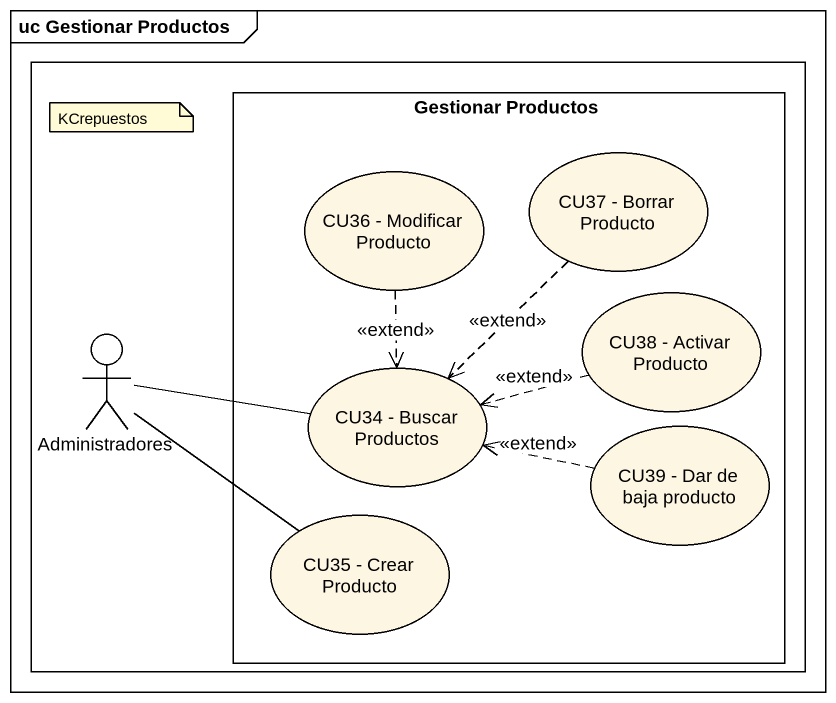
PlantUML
@startuml
mainframe uc Gestionar Productos
rectangle " " as rectangle1 #FFFFFF {
  rectangle "Gestionar Productos" as Gestionar_Productos {
    usecase "CU36 - Modificar Producto" as CU36_Modificar_Producto
    usecase "CU37 - Borrar Producto" as CU37_Borrar_Producto
    usecase "CU38 - Activar Producto" as CU38_Activar_Producto
    usecase "CU34 - Buscar Productos" as CU34_Buscar_Productos
    usecase "CU39 - Dar de baja producto" as CU39_Dar_de_baja_producto
    usecase "CU35 - Crear Producto" as CU35_Crear_Producto
  }
  actor Administradores
}
CU36_Modificar_Producto ..> CU34_Buscar_Productos : <<extend>>
CU37_Borrar_Producto ..> CU34_Buscar_Productos : <<extend>>
Administradores -right- CU34_Buscar_Productos
CU38_Activar_Producto .left.> CU34_Buscar_Productos : <<extend>>
CU39_Dar_de_baja_producto .left.> CU34_Buscar_Productos : <<extend>>
CU35_Crear_Producto -up- Administradores
note as N1
  KCrepuestos
end note
@enduml
